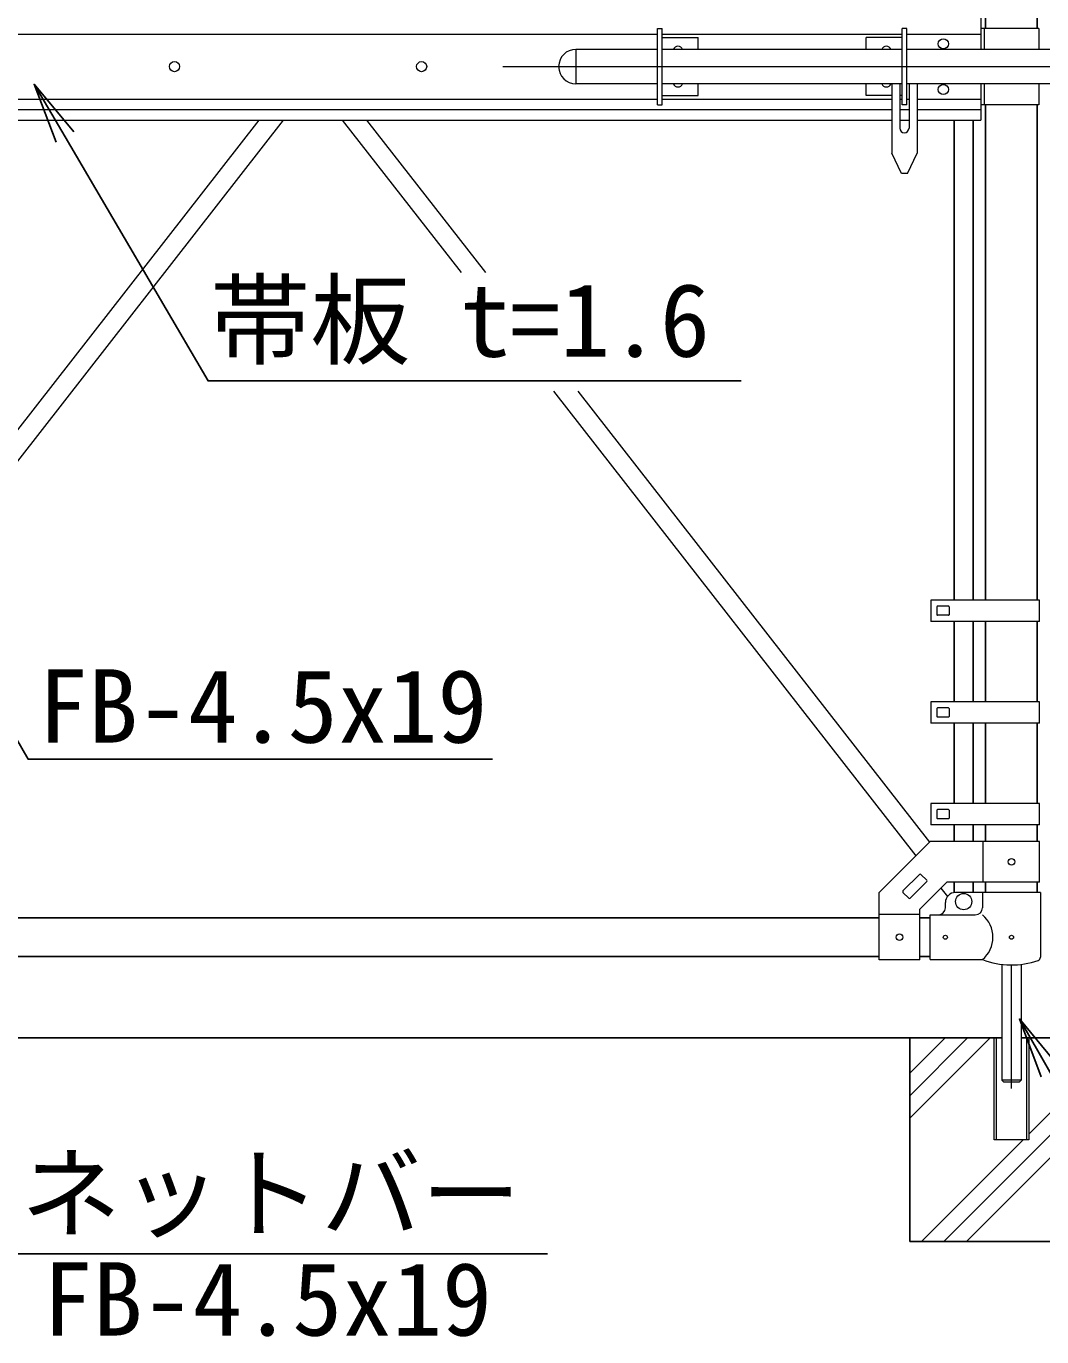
# Model space of a CAD drawing. Units: millimetres, scale not verified. Extents: x -6300 to 6300, y -4455 to 4455.
# Drawn here: x -2964 to -1965, y -1732 to -443 of the extents above; entities that cross this region are included whole.
import ezdxf
from ezdxf.enums import TextEntityAlignment as Align

# ---------------------------------------------------------------- set-up
doc = ezdxf.new("R2010")
doc.units = ezdxf.units.MM
doc.header["$LTSCALE"] = 20
doc.linetypes.add('USER1', pattern=[50.8, 31.75, -6.35, 6.35, -6.35])
for name, color, linetype, lineweight in [('0-1_D-STR1', 1, 'Continuous', 25), ('0-2_D-BMK', 2, 'USER1', 13), ('0-3_D-STR4', 7, 'Continuous', 25), ('0-4_D-BGD', 7, 'Continuous', 25), ('0-5_D-DCR-HCH', 7, 'Continuous', 13), ('0-6_D-STR3', 3, 'Continuous', 13), ('0-7_0', 3, 'Continuous', 25), ('0-8_D-STR-DIM', 7, 'Continuous', 13), ('0-A_D-STR-TXT', 7, 'Continuous', 13)]:
    doc.layers.add(name, color=color, linetype=linetype, lineweight=lineweight)
doc.styles.add('ＭＳ ゴシック', font='')
doc.styles.get('ＭＳ ゴシック').set_extended_font_data('MS Gothic')

# ---------------------------------------------------------------- blocks, each defined once
blk = doc.blocks.new('MLeader2')
at = {"layer": '0-8_D-STR-DIM', "lineweight": 25}
blk.add_line((-3304, -1136.49), (-3325.34, -1079.53), dxfattribs=at)
for points in [[(-3286.68, -1126.49), (-3325.34, -1079.53), (-3295.34, -1131.49)], [(-3295.34, -1131.49), (-2995.86, -1650.21), (-2461.7, -1650.21), (-2450.9, -1650.21)]]:
    blk.add_lwpolyline(points, dxfattribs=at)
blk = doc.blocks.new('MLeader6')
at = {"layer": '0-8_D-STR-DIM', "lineweight": 25}
blk.add_line((-2934.08, -557.02), (-2955.8, -500.21), dxfattribs=at)
for points in [[(-2916.82, -546.9), (-2955.8, -500.21), (-2925.45, -551.96)], [(-2925.45, -551.96), (-2784.78, -791.82), (-2271.24, -791.82), (-2260.44, -791.82)]]:
    blk.add_lwpolyline(points, dxfattribs=at)
blk = doc.blocks.new('MLeader7')
at = {"layer": '0-8_D-STR-DIM', "lineweight": 25}
blk.add_line((-3045.42, -1038.78), (-3066.76, -981.82), dxfattribs=at)
for points in [[(-3028.1, -1028.78), (-3066.76, -981.82), (-3036.76, -1033.78)], [(-3036.76, -1033.78), (-2961.81, -1163.59), (-2516.02, -1163.59), (-2505.22, -1163.59)]]:
    blk.add_lwpolyline(points, dxfattribs=at)
blk = doc.blocks.new('MLeader10')
at = {"layer": '0-8_D-STR-DIM', "lineweight": 25}
blk.add_line((-1965.61, -1476.03), (-1986.95, -1419.07), dxfattribs=at)
for points in [[(-1948.29, -1466.03), (-1986.95, -1419.07), (-1956.95, -1471.03)], [(-1956.95, -1471.03), (-1855.86, -1646.12), (-1411.76, -1646.12), (-1400.96, -1646.12)]]:
    blk.add_lwpolyline(points, dxfattribs=at)

msp = doc.modelspace()

# ---------------------------------------------------------------- linework, layer by layer
at = {"layer": '0-1_D-STR1'}
for p, q in [((-2020.21, -445.34), (-2020.21, 279.16)), ((-1969.41, -445.34), (-1969.41, 279.16)), ((-2020.21, -1007.29), (-2020.21, -520.34)), ((-1969.41, -1007.29), (-1969.41, -520.34)), ((-2051.31, -1007.29), (-2051.31, -535.34)), ((-2032.31, -1007.29), (-2032.31, -535.34)), ((-2051.31, -1107.29), (-2051.31, -1028.29)), ((-2032.31, -1107.29), (-2032.31, -1028.29)), ((-2020.21, -1107.29), (-2020.21, -1028.29)), ((-1969.41, -1107.29), (-1969.41, -1028.29)), ((-2051.31, -1207.29), (-2051.31, -1128.29)), ((-2032.31, -1207.29), (-2032.31, -1128.29)), ((-2020.21, -1207.29), (-2020.21, -1128.29)), ((-1969.41, -1207.29), (-1969.41, -1128.29)), ((-2051.31, -1244.74), (-2051.31, -1228.29)), ((-2032.31, -1244.74), (-2032.31, -1228.29)), ((-2020.21, -1244.74), (-2020.21, -1228.29)), ((-1969.41, -1244.74), (-1969.41, -1228.29)), ((-2051.31, -1294.9), (-2051.31, -1284.74)), ((-2032.31, -1294.79), (-2032.31, -1284.74)), ((-2020.21, -1294.79), (-2020.21, -1284.74)), ((-1969.41, -1294.79), (-1969.41, -1284.74)), ((-3239.01, -1319.74), (-2124.81, -1319.74)), ((-2084.81, -1319.74), (-2074.81, -1319.74)), ((-3239.01, -1357.84), (-2124.81, -1357.84)), ((-2084.81, -1357.84), (-2074.81, -1357.84))]:
    msp.add_line(p, q, dxfattribs=at)
at = {"layer": '0-2_D-BMK'}
for p, q in [((-2494.94, -482.84), (-1476.87, -482.84)), ((-1994.81, -1487.42), (-1994.81, -1366.06))]:
    msp.add_line(p, q, dxfattribs=at)
at = {"layer": '0-3_D-STR4'}
for p, q in [((-2094.81, -1437.84), (-2094.81, -1637.84)), ((-2094.81, -1637.84), (-1894.81, -1637.84))]:
    msp.add_line(p, q, dxfattribs=at)
at = {"layer": '0-4_D-BGD'}
for p, q in [((-2004.31, -1437.84), (-3209.41, -1437.84)), ((-709.41, -1437.84), (-1985.31, -1437.84))]:
    msp.add_line(p, q, dxfattribs=at)
at = {"layer": '0-5_D-DCR-HCH'}
for p, q in [((-2094.81, -1516.78), (-2015.87, -1437.84)), ((-2094.81, -1494.68), (-2037.96, -1437.84)), ((-2094.81, -1472.59), (-2060.06, -1437.84)), ((-1977.81, -1532.36), (-1894.81, -1449.36)), ((-2061.19, -1637.84), (-1894.81, -1471.46)), ((-2039.09, -1637.84), (-1894.81, -1493.56)), ((-2083.28, -1637.84), (-1983.28, -1537.84))]:
    msp.add_line(p, q, dxfattribs=at)
at = {"layer": '0-6_D-STR3'}
for p, q in [((-2024.81, -430.34), (-2024.81, -465.84)), ((-3339.81, -450.84), (-2342.81, -450.84)), ((-2342.81, -520.34), (-2342.81, -445.34)), ((-2342.81, -445.34), (-2338.31, -445.34)), ((-2338.31, -520.34), (-2338.31, -445.34)), ((-2338.31, -450.84), (-2102.31, -450.84)), ((-2102.31, -520.34), (-2102.31, -445.34)), ((-2097.81, -445.34), (-2102.31, -445.34)), ((-2097.81, -520.34), (-2097.81, -445.34)), ((-2097.81, -450.84), (-2024.81, -450.84)), ((-1967.81, -445.34), (-2024.81, -445.34)), ((-2024.81, -450.84), (-2024.81, -465.84)), ((-2021.81, -445.34), (-2021.81, -465.84)), ((-1967.81, -445.34), (-1967.81, -465.84)), ((-2338.31, -454.34), (-2302.81, -454.34)), ((-2302.81, -465.84), (-2302.81, -454.34)), ((-2137.81, -465.84), (-2137.81, -454.34)), ((-2102.31, -454.34), (-2137.81, -454.34)), ((-2342.81, -465.84), (-2423.06, -465.84)), ((-2423.06, -465.84), (-2423.06, -499.84)), ((-2423.06, -465.84), (-2423.06, -499.84)), ((-2102.31, -465.84), (-2338.31, -465.84)), ((-1821.01, -465.84), (-2097.81, -465.84)), ((-2342.81, -499.84), (-2423.06, -499.84)), ((-2102.31, -499.84), (-2338.31, -499.84)), ((-2302.81, -511.34), (-2302.81, -499.84)), ((-2112.56, -499.84), (-2112.56, -567.84)), ((-2104.56, -499.84), (-2104.56, -543.34)), ((-1821.01, -499.84), (-2097.81, -499.84)), ((-2095.56, -499.84), (-2095.56, -543.34)), ((-2087.56, -499.84), (-2087.56, -567.84)), ((-2024.81, -499.84), (-2024.81, -535.34)), ((-2021.81, -499.84), (-2021.81, -520.34)), ((-3339.81, -514.84), (-2342.81, -514.84)), ((-2338.31, -511.34), (-2302.81, -511.34)), ((-2338.31, -514.84), (-2112.56, -514.84)), ((-2102.31, -511.34), (-2104.56, -511.34)), ((-2104.56, -514.84), (-2102.31, -514.84)), ((-2097.81, -514.84), (-2095.56, -514.84)), ((-2087.56, -514.84), (-2024.81, -514.84)), ((-3339.81, -524.84), (-2112.56, -524.84)), ((-2342.81, -520.34), (-2338.31, -520.34)), ((-2104.56, -524.84), (-2095.56, -524.84)), ((-2097.81, -520.34), (-2102.31, -520.34)), ((-2087.56, -524.84), (-2024.81, -524.84)), ((-3339.81, -535.34), (-2112.56, -535.34)), ((-2734.89, -535.34), (-3288.45, -1245.3)), ((-2710.8, -535.34), (-3274.91, -1258.83)), ((-2653.02, -535.34), (-2536.05, -685.36)), ((-2628.93, -535.34), (-2511.95, -685.36)), ((-2104.56, -535.34), (-2095.56, -535.34)), ((-2087.56, -535.34), (-2024.81, -535.34)), ((-2097.06, -587.84), (-2087.56, -567.84)), ((-2445.15, -801.94), (-2088.91, -1258.83)), ((-2421.06, -801.94), (-2075.37, -1245.3)), ((-2074.11, -1007.29), (-2074.11, -1028.29)), ((-1967.11, -1007.29), (-2074.11, -1007.29)), ((-2068.11, -1013.79), (-2068.11, -1021.79)), ((-2056.61, -1013.29), (-2067.61, -1013.29)), ((-2056.11, -1013.79), (-2056.11, -1021.79)), ((-1967.11, -1028.29), (-1967.11, -1007.29)), ((-1967.11, -1028.29), (-2074.11, -1028.29)), ((-2056.61, -1022.29), (-2067.61, -1022.29)), ((-2074.11, -1107.29), (-2074.11, -1128.29)), ((-1967.11, -1107.29), (-2074.11, -1107.29)), ((-1967.11, -1128.29), (-1967.11, -1107.29)), ((-2068.11, -1113.79), (-2068.11, -1121.79)), ((-2056.61, -1113.29), (-2067.61, -1113.29)), ((-2056.11, -1113.79), (-2056.11, -1121.79)), ((-1967.11, -1128.29), (-2074.11, -1128.29)), ((-2056.61, -1122.29), (-2067.61, -1122.29)), ((-2074.11, -1207.29), (-2074.11, -1228.29)), ((-1967.11, -1207.29), (-2074.11, -1207.29)), ((-1967.11, -1228.29), (-1967.11, -1207.29)), ((-2068.11, -1213.79), (-2068.11, -1221.79)), ((-2056.61, -1213.29), (-2067.61, -1213.29)), ((-2056.61, -1222.29), (-2067.61, -1222.29)), ((-2056.11, -1213.79), (-2056.11, -1221.79)), ((-1967.11, -1228.29), (-2074.11, -1228.29)), ((-2022.51, -1284.74), (-2022.51, -1244.74)), ((-1967.11, -1284.74), (-1967.11, -1244.74)), ((-2085.22, -1277.07), (-2101.48, -1293.33)), ((-2078.14, -1284.14), (-2094.41, -1300.4)), ((-2058.24, -1284.74), (-2084.81, -1311.31)), ((-2078.14, -1282.73), (-2083.8, -1277.07)), ((-1967.11, -1284.74), (-2058.24, -1284.74)), ((-2124.81, -1360.99), (-2124.81, -1294.74)), ((-2095.82, -1300.4), (-2101.48, -1294.75)), ((-2064.13, -1290.62), (-2057.78, -1298.75)), ((-2023.36, -1294.79), (-2023.36, -1309.79)), ((-1966.26, -1294.79), (-1966.26, -1358.48)), ((-2084.81, -1360.99), (-2084.81, -1311.31)), ((-2059.81, -1309.79), (-2059.81, -1304.79)), ((-2084.81, -1316.49), (-2124.81, -1316.49)), ((-2074.81, -1360.79), (-2074.81, -1316.79)), ((-2074.81, -1316.79), (-2030.36, -1316.79)), ((-2084.81, -1360.99), (-2124.81, -1360.99)), ((-2074.81, -1360.79), (-2023.36, -1360.79)), ((-2004.31, -1365.49), (-2004.31, -1479.19)), ((-1985.31, -1365.49), (-1985.31, -1479.19)), ((-2009.51, -1537.84), (-2009.51, -1437.84)), ((-1980.11, -1437.84), (-1980.11, -1537.84)), ((-1977.81, -1437.84), (-1977.81, -1537.84)), ((-1985.31, -1479.24), (-2004.31, -1479.24)), ((-1985.31, -1479.24), (-1987.31, -1481.24))]:
    msp.add_line(p, q, dxfattribs=at)
for points in [[(-2112.56, -511.34), (-2137.81, -511.34), (-2137.81, -499.84)], [(-1967.81, -499.84), (-1967.81, -520.34), (-2024.81, -520.34)], [(-2097.06, -587.84), (-2103.06, -587.84), (-2112.56, -567.84)], [(-1967.11, -1244.74), (-2074.81, -1244.74), (-2124.81, -1294.74)], [(-1966.26, -1294.79), (-1994.81, -1294.79), (-2023.36, -1294.79), (-2049.81, -1294.79)], [(-1977.81, -1537.84), (-2011.81, -1537.84), (-2011.81, -1437.84)], [(-1987.31, -1481.24), (-2002.31, -1481.24), (-2004.31, -1479.24)]]:
    msp.add_lwpolyline(points, dxfattribs=at)
for centre, radius in [((-2061.81, -460.34), 5), ((-2817.81, -482.84), 5), ((-2574.81, -482.84), 5), ((-2061.81, -505.34), 5), ((-1994.81, -1264.74), 3.25), ((-2041.81, -1303.79), 8), ((-2104.81, -1338.74), 3.25), ((-2059.81, -1338.79), 2), ((-1994.81, -1338.79), 2)]:
    msp.add_circle(centre, radius, dxfattribs=at)
for centre, radius, start, end in [((-2322.81, -467.84), 5, 23.57818, 156.42182), ((-2117.81, -467.84), 5, 23.57818, 156.42182), ((-2423.06, -482.84), 17, 90, 270), ((-2322.81, -497.84), 5, 203.57818, 336.42182), ((-2117.81, -497.84), 5, 203.57818, 336.42182), ((-2100.06, -543.34), 4.5, 180, 0), ((-2067.61, -1013.79), 0.5, 90, 180), ((-2056.61, -1013.79), 0.5, 0, 90), ((-2067.61, -1021.79), 0.5, 180, 270), ((-2056.61, -1021.79), 0.5, 270, 0), ((-2067.61, -1113.79), 0.5, 90, 180), ((-2056.61, -1113.79), 0.5, 0, 90), ((-2067.61, -1121.79), 0.5, 180, 270), ((-2056.61, -1121.79), 0.5, 270, 0), ((-2067.61, -1213.79), 0.5, 90, 180), ((-2067.61, -1221.79), 0.5, 180, 270), ((-2056.61, -1213.79), 0.5, 0, 90), ((-2056.61, -1221.79), 0.5, 270, 0), ((-2084.51, -1277.78), 1, 45, 135), ((-2078.85, -1283.43), 1, 315, 45), ((-2100.77, -1294.04), 1, 135, 225), ((-2095.11, -1299.7), 1, 225, 315), ((-2049.81, -1304.79), 10, 90, 180), ((-2066.81, -1309.79), 7, 270, 0), ((-2030.36, -1309.79), 7, 270, 0), ((-2041.56, -1338.79), 28.55, 309.59418, 50.40582), ((-1994.81, -1286.06), 80, 249.0916, 289.22051), ((-1969.56, -1358.48), 3.3, 289.22051, 0)]:
    msp.add_arc(centre, radius, start, end, dxfattribs=at)
at = {"layer": '0-7_0', "color": 7}
msp.add_line((-1985.31, -1437.84), (-1958.31, -1437.84), dxfattribs=at)

# ---------------------------------------------------------------- block references
at = {"layer": '0-8_D-STR-DIM'}
for name in ['MLeader6', 'MLeader7', 'MLeader2', 'MLeader10']:
    msp.add_blockref(name, (0, 0), dxfattribs=at)

# ---------------------------------------------------------------- texts
at = {"layer": '0-A_D-STR-TXT', "style": 'ＭＳ ゴシック'}
for s, p in [('帯板 t=1.6', (-2782.63, -789.71)), ('FB-4.5x19', (-2951.85, -1169.14)), ('ネットバー', (-2968.95, -1648.42)), ('FB-4.5x19', (-2947.31, -1752.1))]:
    msp.add_text(s, height=72.14, dxfattribs=at).set_placement(p, align=Align.BOTTOM_LEFT)

doc.saveas('drawing.dxf')
